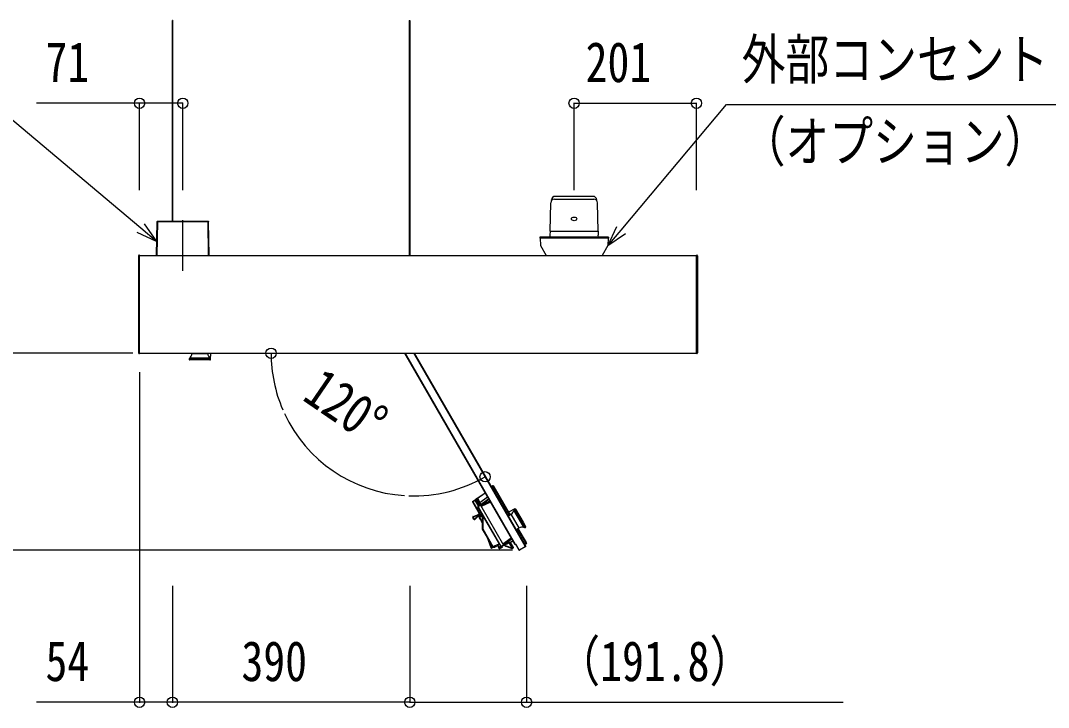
# Model space of a CAD drawing. Units: millimetres, scale not verified. Extents: x -8418 to 8410, y -5948 to 5940.
# Drawn here: x -2981 to -1292, y 3730 to 4859 of the extents above; entities that cross this region are included whole.
import ezdxf
from ezdxf.enums import TextEntityAlignment as Align

# ---------------------------------------------------------------- set-up
doc = ezdxf.new("R2010")
doc.units = ezdxf.units.MM
doc.header["$LTSCALE"] = 30
for name, color, linetype in [('0-3_YKK_13', 4, 'Continuous'), ('0-4_YKK_A1', 4, 'Continuous'), ('0-5_YKK_D', 6, 'Continuous')]:
    doc.layers.add(name, color=color, linetype=linetype)
doc.styles.add('ＭＳ ゴシック', font='')
doc.styles.get('ＭＳ ゴシック').set_extended_font_data('MS Gothic')

msp = doc.modelspace()

# ---------------------------------------------------------------- linework, layer by layer
at = {"layer": '0-3_YKK_13'}
for p, q in [((-2730.86, 4858.79), (-2731.66, 4858.79)), ((-2731.66, 4528.86), (-2731.66, 4858.79)), ((-2730.86, 4528.86), (-2730.86, 4858.79)), ((-2342.66, 4858.99), (-2342.66, 4858.79)), ((-2342.46, 4858.79), (-2342.66, 4858.79)), ((-2342.46, 4858.79), (-2341.66, 4858.79)), ((-2342.46, 4858.79), (-2342.46, 4472.89)), ((-2341.66, 4858.79), (-2341.66, 4472.89)), ((-2108.81, 4562.88), (-2108.81, 4563.89)), ((-2104, 4565.23), (-2039.31, 4565.23)), ((-2040.51, 4569.89), (-2102.81, 4569.89)), ((-2034.51, 4562.88), (-2034.51, 4563.89)), ((-2111.26, 4512.89), (-2110.1, 4559.43)), ((-2032.06, 4512.89), (-2033.22, 4559.43)), ((-2757.15, 4527.88), (-2758.11, 4472.89)), ((-2756.15, 4528.43), (-2757.12, 4472.89)), ((-2756.15, 4528.86), (-2673.17, 4528.86)), ((-2756.15, 4528.43), (-2756.15, 4528.86)), ((-2756.15, 4528.43), (-2673.17, 4528.43)), ((-2714.66, 4447.39), (-2714.66, 4530.69)), ((-2673.17, 4528.86), (-2673.17, 4528.43)), ((-2672.2, 4472.89), (-2673.17, 4528.43)), ((-2671.21, 4472.89), (-2672.17, 4527.88)), ((-2111.26, 4512.89), (-2111.36, 4505.89)), ((-2111.26, 4512.89), (-2032.06, 4512.89)), ((-2032.06, 4512.89), (-2031.96, 4505.89)), ((-2015.16, 4502.89), (-2128.16, 4502.89)), ((-2128.16, 4502.89), (-2128.16, 4500.89)), ((-2015.16, 4500.89), (-2128.16, 4500.89)), ((-2127.66, 4500.89), (-2127.03, 4488.91)), ((-2111.36, 4505.89), (-2111.61, 4502.89)), ((-2031.71, 4502.89), (-2111.61, 4502.89)), ((-2031.71, 4502.89), (-2031.96, 4505.89)), ((-2015.66, 4500.89), (-2016.29, 4488.91)), ((-2015.16, 4502.89), (-2015.16, 4500.89)), ((-2127.03, 4488.89), (-2117.79, 4472.89)), ((-2016.29, 4488.89), (-2025.52, 4472.89)), ((-2787.16, 4472.36), (-2787.16, 4312.43)), ((-2785.66, 4473.39), (-2786.22, 4473.36)), ((-2785.66, 4472.4), (-2785.66, 4473.39)), ((-2785.66, 4312.39), (-2785.66, 4472.4)), ((-1870.66, 4473.39), (-1870.1, 4473.36)), ((-1870.66, 4472.4), (-1870.66, 4473.39)), ((-1870.66, 4312.39), (-1870.66, 4472.4)), ((-1869.16, 4472.36), (-1869.16, 4312.43)), ((-2786.22, 4311.43), (-2785.66, 4311.39)), ((-2785.66, 4311.39), (-2785.66, 4312.39)), ((-2699.67, 4311.89), (-2699.7, 4311.37)), ((-2699.7, 4311.37), (-2693.18, 4311.37)), ((-2693.18, 4311.37), (-2673.62, 4311.37)), ((-2673.62, 4311.37), (-2673.65, 4311.89)), ((-2668.9, 4301.88), (-2668.72, 4311.89)), ((-2350.35, 4311.89), (-2168.99, 3997.77)), ((-2349.43, 4311.89), (-2168.3, 3998.17)), ((-2151.96, 3994.67), (-2335.11, 4311.89)), ((-2151.27, 3995.07), (-2334.19, 4311.89)), ((-1870.66, 4311.39), (-1870.66, 4312.39)), ((-1870.1, 4311.43), (-1870.66, 4311.39)), ((-2704.06, 4302.73), (-2704.1, 4301.95)), ((-2704.1, 4301.95), (-2695.38, 4301.95)), ((-2695.36, 4302.73), (-2704.06, 4302.73)), ((-2703.33, 4304.17), (-2695, 4304.17)), ((-2694.88, 4300.89), (-2703.1, 4300.89)), ((-2695.38, 4301.95), (-2669.21, 4301.95)), ((-2669.25, 4302.73), (-2695.36, 4302.73)), ((-2695, 4304.17), (-2669.98, 4304.17)), ((-2670.21, 4300.89), (-2694.88, 4300.89)), ((-2669.9, 4300.89), (-2670.21, 4300.89)), ((-2669.21, 4301.95), (-2669.25, 4302.73)), ((-2669.21, 4301.88), (-2668.9, 4301.88)), ((-2207.87, 4093.1), (-2205.51, 4094.2)), ((-2204.52, 4092.47), (-2206.87, 4091.37)), ((-2203.72, 4092.93), (-2204.52, 4092.47)), ((-2177.57, 4045.8), (-2204.52, 4092.47)), ((-2204.22, 4093.79), (-2203.72, 4092.93)), ((-2203.72, 4092.93), (-2176.8, 4046.3)), ((-2238.4, 4068.31), (-2233.47, 4071.76)), ((-2233.37, 4070.67), (-2233.62, 4071.1)), ((-2233.47, 4071.76), (-2231.79, 4072.94)), ((-2232.97, 4070.9), (-2233.37, 4070.67)), ((-2229.95, 4064.76), (-2233.37, 4070.67)), ((-2231.29, 4072.07), (-2232.97, 4070.9)), ((-2232.97, 4070.9), (-2229.56, 4064.99)), ((-2231.79, 4072.94), (-2231.29, 4072.07)), ((-2231.16, 4072.77), (-2231.56, 4072.54)), ((-2231.41, 4073.2), (-2217.97, 4082.61)), ((-2217.73, 4082.18), (-2231.16, 4072.77)), ((-2231.16, 4072.77), (-2230.66, 4071.89)), ((-2230.66, 4071.89), (-2231.06, 4071.67)), ((-2230.94, 4071.46), (-2230.06, 4071.95)), ((-2229.81, 4071.52), (-2230.69, 4071.03)), ((-2229.75, 4072.4), (-2230.66, 4071.89)), ((-2229.81, 4071.52), (-2229.38, 4071.77)), ((-2226.92, 4066.51), (-2229.81, 4071.52)), ((-2229.75, 4072.4), (-2226.55, 4066.86)), ((-2226.55, 4066.86), (-2213.97, 4075.67)), ((-2226.04, 4062.98), (-2212.22, 4072.65)), ((-2211.73, 4071.79), (-2225.54, 4062.12)), ((-2237.9, 4067.44), (-2238.3, 4067.22)), ((-2234.1, 4070.11), (-2237.9, 4067.44)), ((-2237.9, 4067.44), (-2224.5, 4044.23)), ((-2229.56, 4064.99), (-2229.95, 4064.76)), ((-2228.09, 4061.54), (-2229.95, 4064.76)), ((-2229.28, 4059.5), (-2229.67, 4059.27)), ((-2227.79, 4066.01), (-2229.56, 4064.99)), ((-2229.56, 4064.99), (-2227.72, 4061.8)), ((-2225.54, 4062.12), (-2229.28, 4059.5)), ((-2229.28, 4059.5), (-2191.92, 3994.8)), ((-2226.92, 4066.51), (-2227.79, 4066.01)), ((-2227.79, 4066.01), (-2226.04, 4062.98)), ((-2226.92, 4066.51), (-2226.49, 4066.76)), ((-2225.21, 4063.56), (-2226.92, 4066.51)), ((-2224.81, 4063.84), (-2226.55, 4066.86)), ((-2225.54, 4062.12), (-2226.04, 4062.98)), ((-2225.54, 4062.11), (-2210.25, 4069.24)), ((-2225.54, 4062.12), (-2187.79, 3996.72)), ((-2225.54, 4062.11), (-2225.54, 4062.12)), ((-2210, 4068.81), (-2225.29, 4061.68)), ((-2208.97, 4067.01), (-2224.25, 4059.88)), ((-2169.24, 4056.23), (-2179.32, 4050.65)), ((-2158.18, 4032.49), (-2170.68, 4054.15)), ((-2169.14, 4055.93), (-2169.8, 4055.5)), ((-2169.8, 4055.5), (-2156.75, 4032.89)), ((-2169.08, 4055.96), (-2169.24, 4056.23)), ((-2156.06, 4033.26), (-2169.14, 4055.93)), ((-2167.89, 4055.86), (-2167.73, 4055.59)), ((-2167.73, 4055.59), (-2155.4, 4034.22)), ((-2238.17, 4042.2), (-2236.34, 4039.02)), ((-2238.17, 4042.2), (-2238.17, 4042.2)), ((-2237.55, 4042.37), (-2237.99, 4042.12)), ((-2237.54, 4043.67), (-2237.54, 4043.67)), ((-2237.24, 4043.1), (-2237.35, 4043.59)), ((-2236.34, 4039.02), (-2236.34, 4039.02)), ((-2235.09, 4039.38), (-2234.72, 4039.03)), ((-2234.74, 4038.84), (-2234.74, 4038.84)), ((-2229.35, 4046.91), (-2227.27, 4048.11)), ((-2227.27, 4048.11), (-2229.35, 4046.91)), ((-2229.29, 4046.8), (-2229.35, 4046.91)), ((-2229.35, 4046.91), (-2229.35, 4046.91)), ((-2229.29, 4046.8), (-2227.21, 4048)), ((-2229.29, 4046.8), (-2229.04, 4046.37)), ((-2226.96, 4047.57), (-2229.04, 4046.37)), ((-2228.16, 4044.85), (-2226.08, 4046.05)), ((-2228.16, 4044.85), (-2227.91, 4044.42)), ((-2225.83, 4045.62), (-2227.91, 4044.42)), ((-2227.91, 4044.42), (-2227.85, 4044.31)), ((-2225.77, 4045.51), (-2227.85, 4044.31)), ((-2227.85, 4044.31), (-2225.77, 4045.51)), ((-2227.85, 4044.31), (-2227.85, 4044.31)), ((-2227.27, 4042.64), (-2223.6, 4044.76)), ((-2223.09, 4043.9), (-2226.78, 4041.77)), ((-2226.78, 4041.77), (-2224.74, 4038.24)), ((-2223.6, 4044.76), (-2222.45, 4045.42)), ((-2222.45, 4042.8), (-2223.09, 4043.9)), ((-2222.45, 4044.77), (-2222.49, 4044.82)), ((-2222.45, 4023.9), (-2222.45, 4046.77)), ((-2221.56, 4045.22), (-2221.56, 4023.1)), ((-2175.1, 4047.4), (-2179.74, 4044.39)), ((-2165.32, 4030.46), (-2175.1, 4047.4)), ((-2222.96, 4033.26), (-2222.49, 4033.43)), ((-2222.45, 4031.88), (-2222.96, 4033.26)), ((-2222.49, 4033.43), (-2222.45, 4033.31)), ((-2221.94, 4022.88), (-2221.56, 4023.1)), ((-2221.56, 4023.1), (-2205.03, 3994.46)), ((-2166.99, 4022.3), (-2162.06, 4024.81)), ((-2162.06, 4024.81), (-2165.32, 4030.46)), ((-2151.23, 4000.19), (-2164.68, 4023.48)), ((-2163.87, 4023.89), (-2150.44, 4000.64)), ((-2163.74, 4023.67), (-2163.8, 4023.93)), ((-2154.01, 4025.27), (-2158.18, 4032.49)), ((-2156.75, 4032.89), (-2152.4, 4025.36)), ((-2151.7, 4025.71), (-2156.06, 4033.26)), ((-2155.4, 4034.22), (-2151.29, 4027.1)), ((-2152.4, 4025.36), (-2151.7, 4025.71)), ((-2207.99, 3992.15), (-2214.47, 4009.94)), ((-2213.05, 4007.49), (-2207.53, 3992.32)), ((-2189.01, 3998.84), (-2175.19, 4008.51)), ((-2188.04, 3997.16), (-2174.22, 4006.83)), ((-2173.98, 4006.4), (-2187.79, 3996.73)), ((-2187.79, 3996.72), (-2172.5, 4003.85)), ((-2207.99, 3992.15), (-2207.53, 3992.32)), ((-2207.82, 3991.68), (-2207.99, 3992.15)), ((-2207.53, 3992.32), (-2203.73, 3993.63)), ((-2203.38, 3992.69), (-2207.19, 3991.38)), ((-2205.41, 3994.24), (-2205.03, 3994.46)), ((-2205.16, 3993.81), (-2205.41, 3994.24)), ((-2205.03, 3994.46), (-2194.77, 3998.82)), ((-2194.27, 3997.96), (-2204.53, 3993.6)), ((-2203.73, 3993.63), (-2203.82, 3993.9)), ((-2202.8, 3993.97), (-2203.73, 3993.63)), ((-2201.99, 3993.17), (-2203.38, 3992.69)), ((-2202.62, 3993.47), (-2202.92, 3994.29)), ((-2199.62, 3993.99), (-2201.99, 3993.17)), ((-2200.15, 3995.46), (-2199.62, 3993.99)), ((-2195.5, 3993.08), (-2197.52, 3996.58)), ((-2197.1, 3996.76), (-2195.1, 3993.31)), ((-2195.1, 3993.31), (-2195.5, 3993.08)), ((-2195.25, 3992.65), (-2195.5, 3993.08)), ((-2195.46, 3992.54), (-2195.25, 3992.66)), ((-2195.22, 3992.1), (-2195.4, 3992.01)), ((-2194.63, 3992.44), (-2195.22, 3992.1)), ((-2195.22, 3992.1), (-2194.62, 3990.94)), ((-2195.1, 3993.31), (-2192.75, 3994.41)), ((-2194.62, 3990.94), (-2194.79, 3990.85)), ((-2194.65, 3990.59), (-2194.79, 3990.85)), ((-2194.62, 3990.94), (-2192.09, 3992.16)), ((-2192.25, 3993.55), (-2194.61, 3992.45)), ((-2191.85, 3991.72), (-2194.39, 3990.5)), ((-2192.68, 3995.2), (-2193.07, 3994.97)), ((-2192.09, 3992.16), (-2192.7, 3993.34)), ((-2191.92, 3994.8), (-2192.32, 3994.57)), ((-2191.42, 3993.93), (-2192.25, 3993.55)), ((-2192.09, 3992.16), (-2190.33, 3993.13)), ((-2192.09, 3992.16), (-2192.09, 3992.16)), ((-2191.92, 3994.8), (-2187.79, 3996.72)), ((-2190.09, 3992.69), (-2191.85, 3991.72)), ((-2190.33, 3993.13), (-2190.88, 3994.19)), ((-2190.44, 3994.39), (-2189.89, 3993.36)), ((-2189.89, 3993.36), (-2190.33, 3993.13)), ((-2187.79, 3996.72), (-2187.79, 3996.73)), ((-2185.39, 3996.75), (-2184.8, 3995.73)), ((-2185.22, 3995.48), (-2184.8, 3995.73)), ((-2184.8, 3995.73), (-2173.98, 3992)), ((-2173.23, 3990.7), (-2184.58, 3994.61)), ((-2178.56, 3999.93), (-2173.98, 3992)), ((-2172.43, 3992.34), (-2177.18, 4000.57)), ((-2176.74, 4000.78), (-2172.01, 3992.59)), ((-2173.5, 3991.7), (-2172.43, 3992.34)), ((-2171.93, 3991.48), (-2173.23, 3990.7)), ((-2173.23, 3990.7), (-2173.23, 3990.7)), ((-2172.43, 3992.34), (-2172.01, 3992.59)), ((-2172.01, 3992.59), (-2171.76, 3992.16)), ((-2168.3, 3998.17), (-2168.99, 3997.77)), ((-2168.3, 3998.17), (-2168.12, 3998.27)), ((-2168.12, 3998.27), (-2162.62, 3988.74)), ((-2161.39, 3988.31), (-2161.39, 3988.3)), ((-2152.16, 3993.62), (-2161.26, 3988.37)), ((-2153.36, 3998.7), (-2151.23, 4000.19)), ((-2150.24, 3998.46), (-2152.37, 3996.97)), ((-2151.56, 3993.97), (-2152.16, 3993.62)), ((-2152.13, 3994.57), (-2151.96, 3994.67)), ((-2151.98, 3994.31), (-2152.13, 3994.57)), ((-2151.27, 3995.07), (-2151.96, 3994.67)), ((-2151.96, 3994.67), (-2151.56, 3993.97)), ((-2150.44, 4000.64), (-2151.23, 4000.19)), ((-2150.44, 4000.64), (-2149.95, 3999.78))]:
    msp.add_line(p, q, dxfattribs=at)
for points in [[(-2730.86, 4858.79), (-2730.66, 4858.79), (-2730.66, 4858.99)], [(-2757.15, 4527.87), (-2757.11, 4528.13), (-2757.01, 4528.36), (-2756.85, 4528.56), (-2756.65, 4528.72), (-2756.4, 4528.82), (-2756.15, 4528.86)], [(-2757.15, 4527.87), (-2757.11, 4528.02), (-2757.01, 4528.16), (-2756.85, 4528.27), (-2756.64, 4528.36), (-2756.4, 4528.41), (-2756.15, 4528.43)], [(-2672.17, 4527.87), (-2672.21, 4528.13), (-2672.31, 4528.37), (-2672.48, 4528.58), (-2672.7, 4528.74), (-2672.97, 4528.84), (-2673.17, 4528.86)], [(-2673.17, 4528.43), (-2672.91, 4528.41), (-2672.67, 4528.36), (-2672.47, 4528.27), (-2672.31, 4528.16), (-2672.21, 4528.02), (-2672.17, 4527.87)], [(-2234.23, 4070.39), (-2234.08, 4070.49), (-2233.95, 4070.59), (-2233.83, 4070.69), (-2233.73, 4070.79), (-2233.66, 4070.89), (-2233.62, 4070.97), (-2233.6, 4071.04), (-2233.62, 4071.1)], [(-2228.85, 4061.01), (-2234.1, 4070.11), (-2233.31, 4070.57)], [(-2231.29, 4072.07), (-2230.69, 4071.03), (-2227.79, 4066.01)], [(-2224.9, 4044.01), (-2238.3, 4067.22), (-2238.55, 4067.65)], [(-2192.07, 3994.14), (-2192.32, 3994.57), (-2229.67, 4059.27), (-2229.92, 4059.7)], [(-2229.78, 4060.36), (-2226.04, 4062.98), (-2225.54, 4062.12)], [(-2237.99, 4042.12), (-2238.07, 4042.15), (-2238.17, 4042.2)], [(-2237.55, 4042.37), (-2235.88, 4039.47), (-2236.32, 4039.22), (-2237.99, 4042.12)], [(-2237.54, 4043.67), (-2237.48, 4043.65), (-2237.35, 4043.59)], [(-2236.34, 4039.02), (-2236.33, 4039.13), (-2236.32, 4039.22)], [(-2234.72, 4039.03), (-2234.73, 4038.99), (-2234.74, 4038.84)], [(-2225.17, 4038), (-2227.2, 4041.52), (-2227.45, 4041.95)], [(-2205.41, 3994.24), (-2221.94, 4022.88), (-2222.39, 4023.65)], [(-2172, 4002.99), (-2187.29, 3995.86), (-2187.79, 3996.72)], [(-2194.79, 3990.85), (-2195.4, 3992.01), (-2195.53, 3992.27)], [(-2192.36, 3994.64), (-2192.75, 3994.41), (-2193.07, 3994.97)], [(-2192.25, 3993.55), (-2192.25, 3993.55), (-2192.2, 3993.59), (-2192.08, 3993.89), (-2192.05, 3994.04), (-2192.07, 3994.14)], [(-2187.79, 3996.72), (-2187.29, 3995.86), (-2191.42, 3993.93)], [(-2184.85, 3994.83), (-2185.22, 3995.48), (-2185.83, 3996.54)]]:
    msp.add_lwpolyline(points, dxfattribs=at)
for centre, radius, start, end in [((-2104, 4559.13), 6.1, 90, 180), ((-2102.81, 4563.89), 6, 90, 180), ((-2040.51, 4563.89), 6, 0, 90), ((-2039.31, 4559.13), 6.1, 0, 90), ((-2786.16, 4472.36), 1, 93.5, 180), ((-1870.16, 4472.36), 1, 0, 86.5), ((-2786.16, 4312.43), 1, 180, 266.5), ((-2709.68, 4311.89), 10, 309.41459, 357), ((-2663.63, 4311.89), 10, 183, 230.58541), ((-1870.16, 4312.43), 1, 273.5, 0), ((-2703.1, 4301.89), 1, 177, 270), ((-2702.06, 4302.62), 2, 129.41459, 177), ((-2670.21, 4301.89), 1, 270, 3), ((-2671.25, 4302.62), 2, 3, 50.58541), ((-2669.9, 4301.89), 1, 270, 359), ((-2205.09, 4093.29), 1, 30, 115), ((-2232.9, 4070.54), 1.34, 115.15407, 186.58373), ((-2233.18, 4071.35), 0.5, 125, 210), ((-2231.13, 4072.79), 0.5, 125, 210), ((-2230.04, 4073.71), 1.46, 200.19725, 219.80275), ((-2236.14, 4068.16), 7.17, 28.00162, 31.99838), ((-2229.81, 4071.52), 0.5, 30, 119), ((-2238.12, 4067.9), 0.5, 125, 210), ((-2229.49, 4059.95), 0.5, 125, 210), ((-2180.55, 4055.79), 10, 303, 350.58541), ((-2168.71, 4053.82), 2, 123, 170.58541), ((-2168.76, 4055.36), 1, 30, 119), ((-2168.6, 4055.09), 1, 30, 123), ((-2237.31, 4042.7), 1, 103.13449, 209.98824), ((-2237.31, 4042.7), 1, 103.13449, 209.98824), ((-2237.12, 4042.62), 1, 103.4375, 209.9883), ((-2237.12, 4042.62), 0.5, 103.42085, 210.00496), ((-2244.35, 4072.89), 30, 283.12273, 300), ((-2244.35, 4072.89), 30.12, 283.4258, 300), ((-2244.35, 4072.89), 30.62, 283.4258, 300), ((-2235.47, 4039.52), 1, 210.01176, 316.86551), ((-2235.47, 4039.52), 1, 210.01176, 316.86551), ((-2235.45, 4039.72), 1, 210.0117, 316.5625), ((-2235.45, 4039.72), 0.5, 209.99504, 316.57915), ((-2212.85, 4018.33), 30.62, 120, 136.5742), ((-2212.85, 4018.33), 30, 120, 136.87727), ((-2212.85, 4018.33), 30.12, 120, 136.5742), ((-2227.02, 4042.2), 0.5, 120, 210), ((-2206.74, 4006.82), 40.29, 119.82727, 120.52608), ((-2204.7, 4003.29), 40.29, 119.82727, 120.52608), ((-2251.15, 4023), 30, 20, 30), ((-2251.16, 4022.99), 30.5, 20, 30), ((-2222.94, 4043.09), 1.79, 75.28018, 111.58972), ((-2336.68, 4240.75), 227.27, 299.98781, 300.17245), ((-2222.05, 4045.07), 0.5, 143.49911, 210), ((-2221.95, 4023.9), 0.5, 180, 210), ((-2157.52, 4015.9), 10, 69.41459, 117), ((-2153.3, 4027.14), 2, 249.41459, 297), ((-2152.15, 4026.6), 1, 297, 30), ((-2207.35, 3991.85), 0.5, 200, 289), ((-2204.73, 3994.06), 0.5, 210, 293), ((-2204.12, 3994.17), 1.65, 296.4695, 335.05638), ((-2202.15, 3993.64), 0.5, 200, 289), ((-2198.86, 3995.69), 1.3, 190.03696, 201.68943), ((-2198.65, 3995.73), 1.5, 189.91003, 200), ((-2195.36, 3992.37), 0.2, 119.7086, 207.7086), ((-2194.82, 3992.9), 0.5, 210, 295), ((-2194.47, 3990.68), 0.2, 207.7086, 295.7086), ((-2192.01, 3995.6), 1.24, 159.1106, 210.5127), ((-2191.63, 3994.39), 0.5, 210, 295), ((-2196.55, 3989.58), 7.17, 25.71021, 29.70698), ((-2190.33, 3993.12), 0.5, 298.7086, 27.7086), ((-2184.42, 3995.08), 0.5, 210, 251), ((-2175.46, 3990.62), 2.23, 2.20557, 29.0306), ((-2172.19, 3991.91), 0.5, 301, 30), ((-2161.76, 3989.24), 1, 210, 300), ((-2161.81, 3989.03), 0.85, 205.14431, 300), ((-2152.41, 3994.06), 0.5, 300, 30), ((-2151.96, 3994.67), 0.8, 300, 30), ((-2150.81, 3999.28), 1, 305, 30)]:
    msp.add_arc(centre, radius, start, end, dxfattribs=at)
msp.add_ellipse((-2071.66, 4532.89), major_axis=(-4.4, 0), ratio=0.681818, dxfattribs=at)
for centre, major_axis, ratio, start_param, end_param in [((-2204.59, 4092.42), (-0.92, 1.78), 0.04333, 4.7180862, 6.2812863), ((-2234.17, 4070.05), (-0.429, 0.92), 0.084229, 4.7348308, 5.0480778), ((-2232.93, 4070.92), (-0.538, 0.844), 0.04333, 0.001899, 1.5650992), ((-2237.87, 4067.46), (-0.538, 0.844), 0.04333, 0.001899, 1.5650992), ((-2229.24, 4059.52), (-0.538, 0.844), 0.04333, 0.001899, 1.5650992), ((-2226.77, 4041.77), (-0.5, 0.866), 0.008594, 6.2831853, 7.8509511), ((-2223.1, 4043.89), (-0.5, 0.866), 0.017187, 4.7154196, 6.2831853), ((-2221.45, 4023.04), (-1, 0.866), 0.017504, 0.0151656, 1.480223), ((-2207.52, 3992.32), (-0.334, 0.943), 0.008724, 1.5710248, 3.1415165), ((-2204.98, 3994.5), (-0.447, 0.896), 0.060259, 1.581936, 3.1378797), ((-2203.74, 3993.62), (-0.359, 0.934), 0.017429, 3.140984, 4.7114758), ((-2203.69, 3997.87), (-1.7, 4.7), 0.001745, 2.3766801, 3.1415652), ((-2195.22, 3992.1), (-0.239, 0.439), 0.013945, 0.0002922, 1.5698706), ((-2195.07, 3993.34), (-0.462, 0.888), 0.04333, 1.5764935, 3.1396936), ((-2194.61, 3990.95), (-0.226, 0.446), 0.013945, 1.5717221, 3.1413004), ((-2192.79, 3994.4), (-0.542, 0.851), 0.042677, 3.1359817, 4.6991818), ((-2192.08, 3992.16), (-0.229, 0.445), 0.00872, 1.5717862, 3.1415927), ((-2191.88, 3994.82), (-0.462, 0.888), 0.04333, 1.5764935, 3.1396936), ((-2184.8, 3995.74), (-0.22, 1.13), 0.004302, 1.5814937, 3.1391181), ((-2132.7, 3977.8), (-41.29, 14.23), 0.022898, 0.0263507, 0.1605105), ((-2172.44, 3992.34), (-0.508, 0.862), 0.008724, 3.1416688, 4.7121605), ((-2151.31, 4000.15), (-1.08, 1.69), 0.04333, 3.1434917, 4.7066918)]:
    msp.add_ellipse(centre, major_axis=major_axis, ratio=ratio, start_param=start_param, end_param=end_param, dxfattribs=at)
at = {"layer": '0-4_YKK_A1'}
for p, q in [((-2785.66, 4472.89), (-1870.66, 4472.89)), ((-2785.66, 4311.89), (-1870.66, 4311.89))]:
    msp.add_line(p, q, dxfattribs=at)
at = {"layer": '0-5_YKK_D'}
for p, q in [((-2785.66, 4579.89), (-2785.66, 4723.89)), ((-2714.66, 4579.89), (-2714.66, 4723.89)), ((-2071.66, 4579.89), (-2071.66, 4723.89)), ((-2071.66, 4722.89), (-1870.66, 4722.89)), ((-1870.66, 4579.89), (-1870.66, 4723.89)), ((-2796.66, 4311.89), (-3036.66, 4311.89)), ((-2785.66, 4280.89), (-2785.66, 3737.18)), ((-2172.79, 3988.18), (-3036.66, 3988.18)), ((-2731.66, 3929.85), (-2731.66, 3737.18)), ((-2731.66, 3928.85), (-2731.66, 3737.18)), ((-2341.66, 3929.85), (-2341.66, 3737.18)), ((-2341.66, 3929.85), (-2341.66, 3737.18)), ((-2149.81, 3929.85), (-2149.81, 3737.18)), ((-2341.66, 3738.18), (-2731.66, 3738.18))]:
    msp.add_line(p, q, dxfattribs=at)
for points in [[(-2757.67, 4495.85), (-2783.71, 4517.71), (-3025.8, 4720.84), (-4701.06, 4720.84)], [(-2714.66, 4722.89), (-2785.66, 4722.89), (-2955.26, 4722.89)], [(-2016.21, 4488.27), (-1994.36, 4514.31), (-1821.06, 4720.84), (-1235.18, 4720.84)], [(-2777.86, 4524.69), (-2757.67, 4495.85), (-2789.57, 4510.73)], [(-1987.38, 4508.46), (-2016.21, 4488.27), (-2001.34, 4520.17)], [(-2731.66, 3738.18), (-2785.66, 3738.18), (-2955.26, 3738.18)], [(-2341.66, 3738.18), (-2149.81, 3738.18), (-1629.81, 3738.18)]]:
    msp.add_lwpolyline(points, dxfattribs=at)
for centre in [(-2785.66, 4722.89), (-2714.66, 4722.89), (-2071.66, 4722.89), (-1870.66, 4722.89), (-2569.55, 4311.89), (-2217.89, 4108.87), (-2785.66, 3738.18), (-2731.66, 3738.18), (-2731.66, 3738.18), (-2341.66, 3738.18), (-2341.66, 3738.18), (-2149.81, 3738.18)]:
    msp.add_circle(centre, 8.5, dxfattribs=at)
for start, end in [(180, 203.28713), (204.96869, 266.27956), (267.96112, 300)]:
    msp.add_arc((-2335.11, 4311.89), 234.44, start, end, dxfattribs=at)

# ---------------------------------------------------------------- texts
at = {"layer": '0-5_YKK_D', "style": 'ＭＳ ゴシック', "width": 0.8}
for s, p in [('外部コンセント', (-1796.39, 4742.41)), ('71', (-2940.26, 4737.89)), ('201', (-2052.76, 4737.89)), ('（オプション）', (-1796.39, 4607.41)), ('54', (-2940.26, 3753.18)), ('390', (-2618.26, 3753.18)), ('（191.8）', (-2100.81, 3753.18))]:
    msp.add_text(s, height=65.98, dxfattribs=at).set_placement(p, align=Align.BOTTOM_LEFT)
msp.add_text('120°', height=65.98, rotation=325.624, dxfattribs=at).set_placement((-2531.63, 4220.16), align=Align.BOTTOM_LEFT)

doc.saveas('drawing.dxf')
